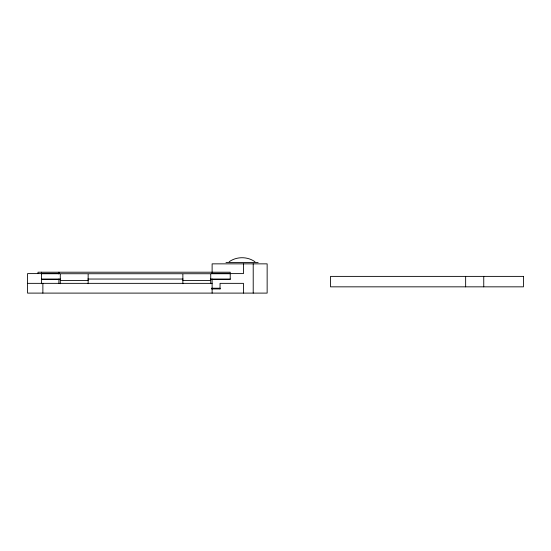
<?xml version="1.0" encoding="UTF-8"?>
<svg xmlns="http://www.w3.org/2000/svg" width="551" height="551" viewBox="0 0 551 551"><rect width="100%" height="100%" fill="white"/><g stroke="black" fill="none" stroke-linecap="round" stroke-linejoin="round"><path stroke-width="0.83" d="M58.668 273.881L58.895 272.208L58.895 273.606M229.168 261.746C236.716 256.38 247.42 256.38 254.968 261.746M225.979 262.462L258.157 262.462M41.477 273.324L58.895 273.324M212.121 273.324L230.228 273.324M41.669 273.606L27.55 273.606L27.55 293.104L267.145 293.104L267.145 263.853L212.121 263.853L212.121 273.606M230.015 273.606L243.459 273.606L243.459 263.853M41.477 273.737L230.228 273.737M41.477 279.04L60.355 279.04M87.809 279.04L183.042 279.04M210.496 279.04L230.228 279.04M41.477 279.453L58.895 279.453M212.121 279.453L230.228 279.453L230.228 272.208L37.998 272.208L37.998 273.606M60.286 280.569L88.146 280.569M182.87 280.569L210.73 280.569M27.55 283.352L212.121 283.352M211.577 288.228L220.056 288.228M211.584 288.924L220.138 288.924M483.75 276.388L483.75 286.837M465.643 276.388L465.643 286.837M253.212 263.853L253.212 293.104M243.459 293.104L243.459 283.352L220.042 283.352L220.042 288.924M212.121 279.04L212.121 293.104M210.73 274.302L210.73 283.703M182.87 274.302L182.87 283.703M88.146 274.302L88.146 283.703M60.286 274.302L60.286 283.703M58.895 279.04L58.895 283.496M42.875 283.352L42.875 293.104M41.477 272.208L41.477 283.717M523.45 276.388L330.524 276.388L330.524 286.837L523.45 286.837L523.45 276.388"/></g></svg>
